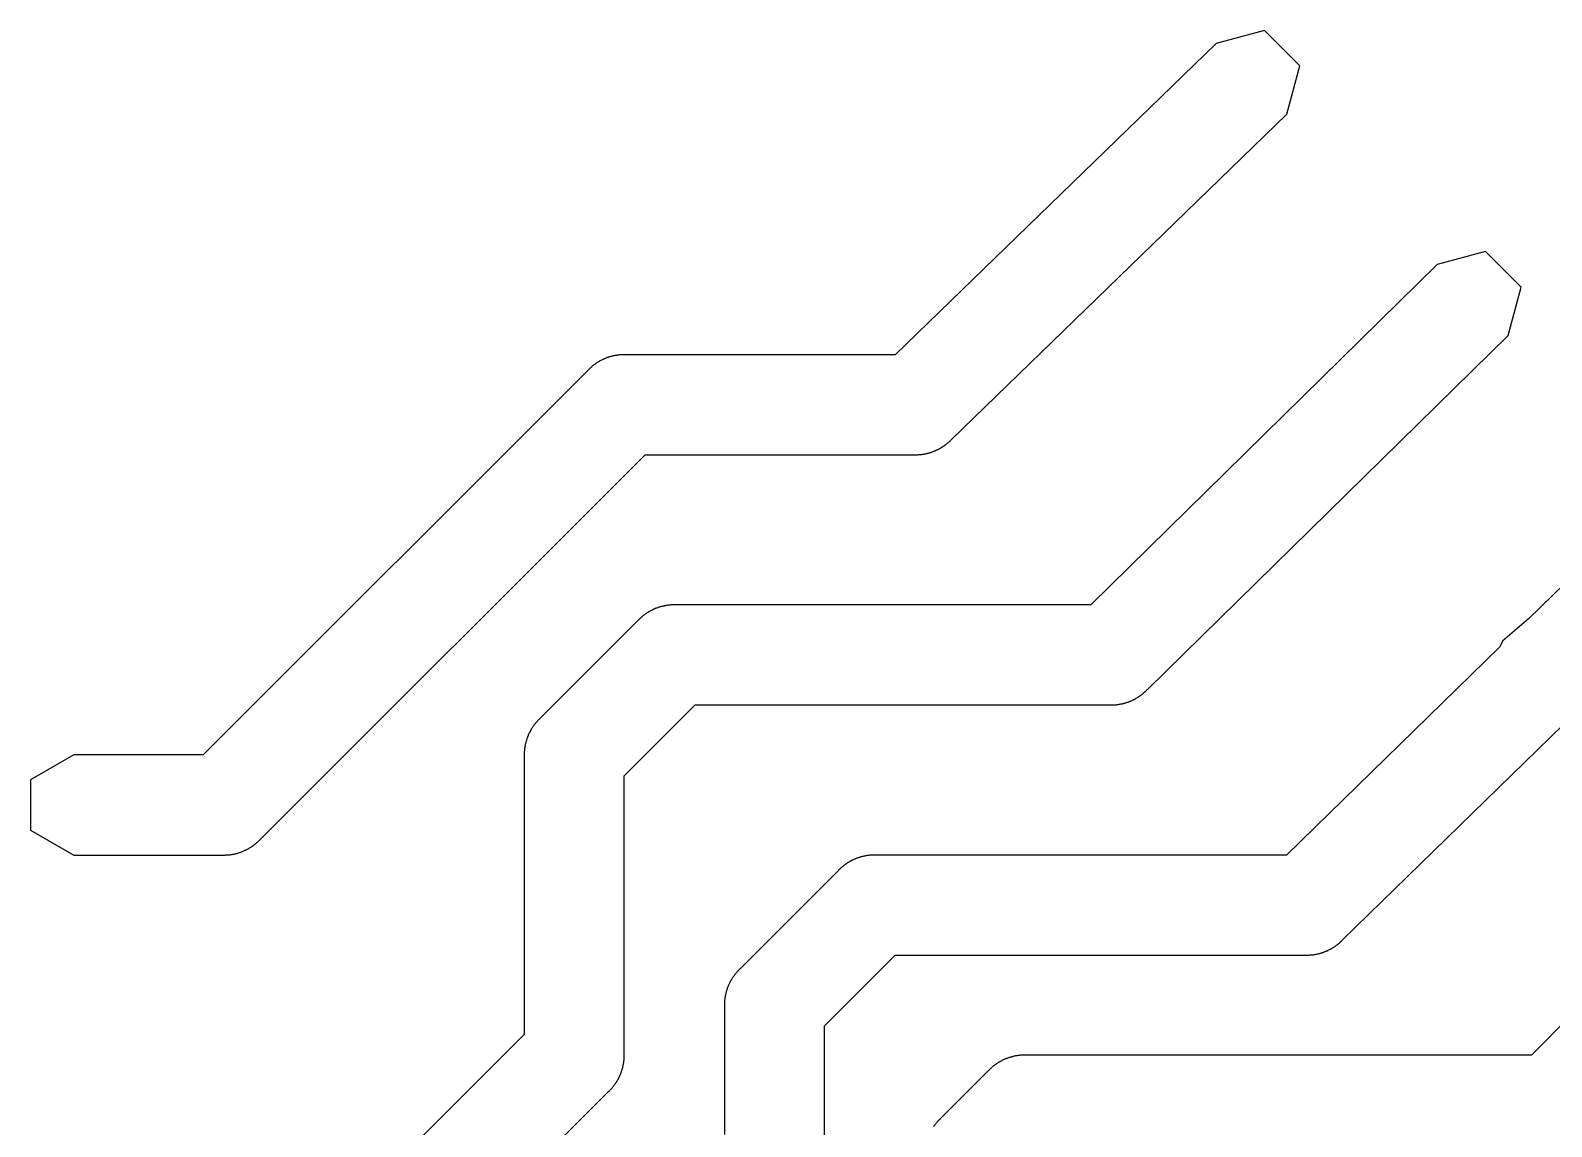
# Model space of a CAD drawing. Extents: x -11.9 to 11.9, y -22 to 22.
# Drawn here: x -7.73 to -3.87, y -5.896 to -3.114 of the extents above; entities that cross this region are included whole.
import ezdxf

# ---------------------------------------------------------------- set-up
doc = ezdxf.new("R2010")
doc.units = 0
doc.layers.add('TOP_-_WELDED', color=7, linetype='CONTINUOUS')

msp = doc.modelspace()

# ---------------------------------------------------------------- linework, layer by layer
at = {"layer": 'TOP_-_WELDED', "color": 12}
msp.add_lwpolyline([(-7.62, -5.207), (-7.2429, -5.207), (-7.2408, -5.207), (-7.239, -5.207), (-7.2387, -5.207), (-7.2369, -5.207), (-7.2367, -5.207), (-7.2348, -5.2069), (-7.2346, -5.2069), (-7.2326, -5.2068), (-7.2325, -5.2068), (-7.2305, -5.2067), (-7.2284, -5.2066), (-7.2263, -5.2064), (-7.2243, -5.2062), (-7.2242, -5.2061), (-7.2222, -5.2059), (-7.2202, -5.2056), (-7.2201, -5.2056), (-7.2182, -5.2053), (-7.218, -5.2053), (-7.2162, -5.2049), (-7.216, -5.2049), (-7.2141, -5.2045), (-7.2139, -5.2045), (-7.2121, -5.2041), (-7.2119, -5.2041), (-7.2101, -5.2037), (-7.2099, -5.2036), (-7.2081, -5.2032), (-7.2079, -5.2031), (-7.2061, -5.2027), (-7.2059, -5.2026), (-7.2041, -5.2021), (-7.2039, -5.202), (-7.2022, -5.2015), (-7.2019, -5.2015), (-7.2002, -5.2009), (-7.1999, -5.2008), (-7.1983, -5.2003), (-7.1979, -5.2002), (-7.1963, -5.1996), (-7.196, -5.1995), (-7.1944, -5.1989), (-7.1941, -5.1988), (-7.1925, -5.1982), (-7.1921, -5.198), (-7.1906, -5.1974), (-7.1902, -5.1973), (-7.1887, -5.1966), (-7.1883, -5.1965), (-7.1868, -5.1958), (-7.1865, -5.1956), (-7.1849, -5.1949), (-7.1846, -5.1948), (-7.183, -5.194), (-7.1827, -5.1939), (-7.1812, -5.1931), (-7.1809, -5.1929), (-7.1794, -5.1921), (-7.1791, -5.192), (-7.1775, -5.1911), (-7.1773, -5.191), (-7.1757, -5.1901), (-7.1755, -5.19), (-7.174, -5.1891), (-7.1737, -5.1889), (-7.1722, -5.188), (-7.172, -5.1879), (-7.1704, -5.1869), (-7.1702, -5.1868), (-7.1687, -5.1858), (-7.1685, -5.1856), (-7.167, -5.1846), (-7.1668, -5.1845), (-7.1652, -5.1834), (-7.1651, -5.1833), (-7.1636, -5.1822), (-7.1635, -5.1821), (-7.1619, -5.1809), (-7.1618, -5.1809), (-7.1602, -5.1796), (-7.1586, -5.1783), (-7.157, -5.177), (-7.1554, -5.1756), (-7.1539, -5.1743), (-7.1538, -5.1742), (-7.1524, -5.1729), (-7.1523, -5.1728), (-7.1509, -5.1715), (-7.1507, -5.1713), (-7.1494, -5.17), (-7.1492, -5.1698), (-7.1479, -5.1685), (-7.1465, -5.167), (-6.1704, -4.191), (-5.4877, -4.191), (-5.4856, -4.191), (-5.4838, -4.191), (-5.4835, -4.191), (-5.4817, -4.191), (-5.4815, -4.191), (-5.4796, -4.1909), (-5.4794, -4.1909), (-5.4774, -4.1908), (-5.4773, -4.1908), (-5.4753, -4.1907), (-5.4732, -4.1906), (-5.4711, -4.1904), (-5.4691, -4.1902), (-5.469, -4.1901), (-5.467, -4.1899), (-5.465, -4.1896), (-5.4649, -4.1896), (-5.463, -4.1893), (-5.4628, -4.1893), (-5.461, -4.1889), (-5.4608, -4.1889), (-5.4589, -4.1885), (-5.4587, -4.1885), (-5.4569, -4.1881), (-5.4567, -4.1881), (-5.4549, -4.1877), (-5.4547, -4.1876), (-5.4529, -4.1872), (-5.4527, -4.1871), (-5.4509, -4.1867), (-5.4507, -4.1866), (-5.4489, -4.1861), (-5.4487, -4.186), (-5.447, -4.1855), (-5.4467, -4.1855), (-5.445, -4.1849), (-5.4447, -4.1848), (-5.4431, -4.1843), (-5.4427, -4.1842), (-5.4411, -4.1836), (-5.4408, -4.1835), (-5.4392, -4.1829), (-5.4389, -4.1828), (-5.4373, -4.1822), (-5.4369, -4.182), (-5.4354, -4.1814), (-5.435, -4.1813), (-5.4335, -4.1806), (-5.4331, -4.1805), (-5.4316, -4.1798), (-5.4313, -4.1796), (-5.4297, -4.1789), (-5.4294, -4.1788), (-5.4278, -4.178), (-5.4275, -4.1779), (-5.426, -4.1771), (-5.4257, -4.1769), (-5.4242, -4.1761), (-5.4239, -4.176), (-5.4223, -4.1751), (-5.4221, -4.175), (-5.4205, -4.1741), (-5.4203, -4.174), (-5.4188, -4.1731), (-5.4185, -4.1729), (-5.417, -4.172), (-5.4168, -4.1719), (-5.4152, -4.1709), (-5.415, -4.1708), (-5.4135, -4.1698), (-5.4133, -4.1696), (-5.4118, -4.1686), (-5.4116, -4.1685), (-5.41, -4.1674), (-5.4099, -4.1673), (-5.4084, -4.1662), (-5.4083, -4.1661), (-5.4067, -4.1649), (-5.4066, -4.1649), (-5.405, -4.1636), (-5.4034, -4.1623), (-5.4018, -4.161), (-5.4002, -4.1596), (-5.3987, -4.1583), (-5.3986, -4.1582), (-5.3972, -4.1569), (-5.3971, -4.1568), (-5.3957, -4.1555), (-5.3955, -4.1553), (-5.3942, -4.154), (-5.394, -4.1538), (-5.3927, -4.1525), (-4.5418, -3.3264), (-4.5089, -3.2037), (-4.5987, -3.1139), (-4.7214, -3.1468), (-5.5353, -3.937), (-6.2191, -3.937), (-6.2212, -3.937), (-6.223, -3.937), (-6.2233, -3.937), (-6.2251, -3.937), (-6.2253, -3.937), (-6.2272, -3.9371), (-6.2274, -3.9371), (-6.2294, -3.9372), (-6.2295, -3.9372), (-6.2315, -3.9373), (-6.2336, -3.9374), (-6.2357, -3.9376), (-6.2377, -3.9378), (-6.2378, -3.9379), (-6.2398, -3.9381), (-6.2418, -3.9384), (-6.2419, -3.9384), (-6.2438, -3.9387), (-6.244, -3.9387), (-6.2458, -3.9391), (-6.246, -3.9391), (-6.2479, -3.9395), (-6.2481, -3.9395), (-6.2499, -3.9399), (-6.2501, -3.9399), (-6.2519, -3.9403), (-6.2521, -3.9404), (-6.2539, -3.9408), (-6.2541, -3.9409), (-6.2559, -3.9413), (-6.2561, -3.9414), (-6.2579, -3.9419), (-6.2581, -3.942), (-6.2598, -3.9425), (-6.2601, -3.9425), (-6.2618, -3.9431), (-6.2621, -3.9432), (-6.2637, -3.9437), (-6.2641, -3.9438), (-6.2657, -3.9444), (-6.266, -3.9445), (-6.2676, -3.9451), (-6.2679, -3.9452), (-6.2695, -3.9458), (-6.2699, -3.946), (-6.2714, -3.9466), (-6.2718, -3.9467), (-6.2733, -3.9474), (-6.2737, -3.9475), (-6.2752, -3.9482), (-6.2755, -3.9484), (-6.2771, -3.9491), (-6.2774, -3.9492), (-6.279, -3.95), (-6.2793, -3.9501), (-6.2808, -3.9509), (-6.2811, -3.9511), (-6.2826, -3.9519), (-6.2829, -3.952), (-6.2845, -3.9529), (-6.2847, -3.953), (-6.2863, -3.9539), (-6.2865, -3.954), (-6.288, -3.9549), (-6.2883, -3.9551), (-6.2898, -3.956), (-6.29, -3.9561), (-6.2916, -3.9571), (-6.2918, -3.9572), (-6.2933, -3.9582), (-6.2935, -3.9584), (-6.295, -3.9594), (-6.2952, -3.9595), (-6.2968, -3.9606), (-6.2969, -3.9607), (-6.2984, -3.9618), (-6.2985, -3.9619), (-6.3001, -3.9631), (-6.3002, -3.9631), (-6.3018, -3.9644), (-6.3034, -3.9657), (-6.305, -3.967), (-6.3066, -3.9684), (-6.3081, -3.9697), (-6.3082, -3.9698), (-6.3096, -3.9711), (-6.3097, -3.9712), (-6.3111, -3.9725), (-6.3113, -3.9727), (-6.3126, -3.974), (-6.3128, -3.9742), (-6.3141, -3.9755), (-6.3155, -3.977), (-7.2916, -4.953), (-7.62, -4.953), (-7.73, -5.0165), (-7.73, -5.1435), (-7.62, -5.207)], close=True, dxfattribs=at)
for points in [[(-7.493, -7.0376), (-6.263, -5.8075), (-6.2615, -5.8061), (-6.2602, -5.8048), (-6.26, -5.8046), (-6.2587, -5.8033), (-6.2585, -5.8031), (-6.2572, -5.8017), (-6.2571, -5.8016), (-6.2558, -5.8002), (-6.2557, -5.8001), (-6.2544, -5.7986), (-6.253, -5.797), (-6.2517, -5.7954), (-6.2504, -5.7938), (-6.2491, -5.7922), (-6.2491, -5.7921), (-6.2479, -5.7905), (-6.2478, -5.7904), (-6.2467, -5.7889), (-6.2466, -5.7888), (-6.2455, -5.7872), (-6.2454, -5.787), (-6.2444, -5.7855), (-6.2442, -5.7853), (-6.2432, -5.7838), (-6.2431, -5.7836), (-6.2421, -5.782), (-6.242, -5.7818), (-6.2411, -5.7803), (-6.2409, -5.78), (-6.24, -5.7785), (-6.2399, -5.7783), (-6.239, -5.7767), (-6.2389, -5.7765), (-6.238, -5.7749), (-6.2379, -5.7746), (-6.2371, -5.7731), (-6.2369, -5.7728), (-6.2361, -5.7713), (-6.236, -5.771), (-6.2352, -5.7694), (-6.2351, -5.7691), (-6.2344, -5.7675), (-6.2342, -5.7672), (-6.2335, -5.7657), (-6.2334, -5.7653), (-6.2327, -5.7638), (-6.2326, -5.7634), (-6.232, -5.7619), (-6.2318, -5.7615), (-6.2312, -5.7599), (-6.2311, -5.7596), (-6.2305, -5.758), (-6.2304, -5.7577), (-6.2298, -5.7561), (-6.2297, -5.7557), (-6.2292, -5.7541), (-6.2291, -5.7538), (-6.2285, -5.7521), (-6.2285, -5.7518), (-6.228, -5.7501), (-6.2279, -5.7499), (-6.2274, -5.7481), (-6.2273, -5.7479), (-6.2269, -5.7461), (-6.2268, -5.7459), (-6.2264, -5.7441), (-6.2263, -5.7439), (-6.2259, -5.7421), (-6.2259, -5.7419), (-6.2255, -5.7401), (-6.2255, -5.7399), (-6.2251, -5.738), (-6.2251, -5.7378), (-6.2247, -5.736), (-6.2247, -5.7358), (-6.2244, -5.7339), (-6.2244, -5.7338), (-6.2241, -5.7318), (-6.2239, -5.7298), (-6.2238, -5.7297), (-6.2236, -5.7277), (-6.2234, -5.7256), (-6.2233, -5.7235), (-6.2232, -5.7215), (-6.2232, -5.7214), (-6.2231, -5.7194), (-6.2231, -5.7192), (-6.223, -5.7173), (-6.223, -5.7171), (-6.223, -5.7153), (-6.223, -5.715), (-6.223, -5.7132), (-6.223, -5.7111), (-6.223, -5.0056), (-6.0434, -4.826), (-4.9915, -4.826), (-4.9913, -4.826), (-4.9895, -4.826), (-4.9892, -4.826), (-4.9874, -4.826), (-4.9871, -4.826), (-4.9853, -4.826), (-4.9851, -4.826), (-4.9833, -4.826), (-4.9832, -4.8259), (-4.983, -4.8259), (-4.9812, -4.8259), (-4.981, -4.8258), (-4.9809, -4.8258), (-4.9792, -4.8258), (-4.9789, -4.8257), (-4.9771, -4.8256), (-4.9768, -4.8256), (-4.9751, -4.8254), (-4.9747, -4.8254), (-4.973, -4.8252), (-4.9727, -4.8252), (-4.9726, -4.8251), (-4.971, -4.825), (-4.9706, -4.8249), (-4.969, -4.8247), (-4.9686, -4.8246), (-4.9685, -4.8246), (-4.9669, -4.8244), (-4.9666, -4.8243), (-4.9664, -4.8243), (-4.9649, -4.824), (-4.9646, -4.8239), (-4.9644, -4.8239), (-4.9629, -4.8236), (-4.9625, -4.8235), (-4.9624, -4.8235), (-4.9623, -4.8235), (-4.9608, -4.8232), (-4.9605, -4.8231), (-4.9603, -4.8231), (-4.9588, -4.8228), (-4.9585, -4.8227), (-4.9583, -4.8226), (-4.9568, -4.8223), (-4.9565, -4.8222), (-4.9563, -4.8221), (-4.9548, -4.8218), (-4.9545, -4.8217), (-4.9543, -4.8216), (-4.9528, -4.8212), (-4.9525, -4.8211), (-4.9523, -4.821), (-4.9508, -4.8206), (-4.9506, -4.8205), (-4.9505, -4.8205), (-4.9503, -4.8205), (-4.9488, -4.82), (-4.9486, -4.8199), (-4.9483, -4.8198), (-4.9468, -4.8194), (-4.9467, -4.8193), (-4.9463, -4.8192), (-4.9449, -4.8187), (-4.9447, -4.8186), (-4.9444, -4.8185), (-4.9429, -4.818), (-4.9428, -4.8179), (-4.9425, -4.8178), (-4.941, -4.8172), (-4.9409, -4.8172), (-4.9405, -4.817), (-4.939, -4.8164), (-4.9386, -4.8163), (-4.9371, -4.8156), (-4.9367, -4.8155), (-4.9352, -4.8148), (-4.9352, -4.8148), (-4.9333, -4.8139), (-4.933, -4.8138), (-4.9314, -4.813), (-4.9311, -4.8129), (-4.9296, -4.8121), (-4.9293, -4.8119), (-4.9278, -4.8111), (-4.9275, -4.811), (-4.9259, -4.8101), (-4.9257, -4.81), (-4.9239, -4.809), (-4.9224, -4.8081), (-4.9221, -4.8079), (-4.9206, -4.807), (-4.9204, -4.8069), (-4.9203, -4.8068), (-4.9188, -4.8059), (-4.9186, -4.8058), (-4.9185, -4.8057), (-4.9171, -4.8048), (-4.917, -4.8047), (-4.9169, -4.8046), (-4.9167, -4.8045), (-4.9154, -4.8036), (-4.9152, -4.8035), (-4.915, -4.8033), (-4.9136, -4.8024), (-4.9135, -4.8023), (-4.9133, -4.8021), (-4.912, -4.8012), (-4.9119, -4.8011), (-4.9116, -4.8009), (-4.9103, -4.7999), (-4.9102, -4.7999), (-4.9099, -4.7996), (-4.9086, -4.7986), (-4.9082, -4.7983), (-4.907, -4.7973), (-4.9066, -4.797), (-4.9054, -4.796), (-4.905, -4.7957), (-4.9038, -4.7946), (-4.9034, -4.7943), (-4.9023, -4.7933), (-4.9022, -4.7932), (-4.9019, -4.7929), (-4.9008, -4.7919), (-4.9007, -4.7918), (-4.9004, -4.7915), (-4.8993, -4.7905), (-4.8991, -4.7903), (-4.8989, -4.7901), (-4.8978, -4.789), (-4.8976, -4.7888), (-4.8974, -4.7886), (-4.8963, -4.7875), (-4.8959, -4.7871), (-4.8945, -4.7856), (-3.9802, -3.8879), (-3.9473, -3.7652), (-4.0371, -3.6754), (-4.1598, -3.7083), (-5.0393, -4.572), (-6.0921, -4.572), (-6.0942, -4.572), (-6.096, -4.572), (-6.0963, -4.572), (-6.0981, -4.572), (-6.0983, -4.572), (-6.1002, -4.5721), (-6.1004, -4.5721), (-6.1024, -4.5722), (-6.1025, -4.5722), (-6.1045, -4.5723), (-6.1066, -4.5724), (-6.1087, -4.5726), (-6.1107, -4.5728), (-6.1108, -4.5729), (-6.1128, -4.5731), (-6.1148, -4.5734), (-6.1149, -4.5734), (-6.1168, -4.5737), (-6.117, -4.5737), (-6.1188, -4.5741), (-6.119, -4.5741), (-6.1209, -4.5745), (-6.1211, -4.5745), (-6.1229, -4.5749), (-6.1231, -4.5749), (-6.1249, -4.5753), (-6.1251, -4.5754), (-6.1269, -4.5758), (-6.1271, -4.5759), (-6.1289, -4.5763), (-6.1291, -4.5764), (-6.1309, -4.5769), (-6.1311, -4.577), (-6.1328, -4.5775), (-6.1331, -4.5775), (-6.1348, -4.5781), (-6.1351, -4.5782), (-6.1367, -4.5787), (-6.1371, -4.5788), (-6.1387, -4.5794), (-6.139, -4.5795), (-6.1406, -4.5801), (-6.1409, -4.5802), (-6.1425, -4.5808), (-6.1429, -4.581), (-6.1444, -4.5816), (-6.1448, -4.5817), (-6.1463, -4.5824), (-6.1467, -4.5825), (-6.1482, -4.5832), (-6.1485, -4.5834), (-6.1501, -4.5841), (-6.1504, -4.5842), (-6.152, -4.585), (-6.1523, -4.5851), (-6.1538, -4.5859), (-6.1541, -4.5861), (-6.1556, -4.5869), (-6.1559, -4.587), (-6.1575, -4.5879), (-6.1577, -4.588), (-6.1593, -4.5889), (-6.1595, -4.589), (-6.161, -4.5899), (-6.1613, -4.5901), (-6.1628, -4.591), (-6.163, -4.5911), (-6.1646, -4.5921), (-6.1648, -4.5922), (-6.1663, -4.5932), (-6.1665, -4.5934), (-6.168, -4.5944), (-6.1682, -4.5945), (-6.1698, -4.5956), (-6.1699, -4.5957), (-6.1714, -4.5968), (-6.1715, -4.5969), (-6.1731, -4.5981), (-6.1732, -4.5981), (-6.1748, -4.5994), (-6.1764, -4.6007), (-6.178, -4.602), (-6.1796, -4.6034), (-6.1811, -4.6047), (-6.1812, -4.6048), (-6.1826, -4.6061), (-6.1827, -4.6062), (-6.1841, -4.6075), (-6.1843, -4.6077), (-6.1856, -4.609), (-6.1858, -4.6092), (-6.1871, -4.6105), (-6.1885, -4.612), (-6.437, -4.8605), (-6.4385, -4.8619), (-6.4398, -4.8632), (-6.44, -4.8634), (-6.4413, -4.8647), (-6.4415, -4.8649), (-6.4428, -4.8663), (-6.4429, -4.8664), (-6.4442, -4.8678), (-6.4443, -4.8679), (-6.4456, -4.8694), (-6.447, -4.871), (-6.4483, -4.8726), (-6.4496, -4.8742), (-6.4509, -4.8758), (-6.4509, -4.8759), (-6.4521, -4.8775), (-6.4522, -4.8776), (-6.4533, -4.8791), (-6.4534, -4.8792), (-6.4545, -4.8808), (-6.4546, -4.881), (-6.4556, -4.8825), (-6.4558, -4.8827), (-6.4568, -4.8842), (-6.4569, -4.8844), (-6.4579, -4.886), (-6.458, -4.8862), (-6.4589, -4.8877), (-6.4591, -4.888), (-6.46, -4.8895), (-6.4601, -4.8897), (-6.461, -4.8913), (-6.4611, -4.8915), (-6.462, -4.8931), (-6.4621, -4.8934), (-6.4629, -4.8949), (-6.4631, -4.8952), (-6.4639, -4.8967), (-6.464, -4.897), (-6.4648, -4.8986), (-6.4649, -4.8989), (-6.4656, -4.9005), (-6.4658, -4.9008), (-6.4665, -4.9023), (-6.4666, -4.9027), (-6.4673, -4.9042), (-6.4674, -4.9046), (-6.468, -4.9061), (-6.4682, -4.9065), (-6.4688, -4.9081), (-6.4689, -4.9084), (-6.4695, -4.91), (-6.4696, -4.9103), (-6.4702, -4.9119), (-6.4703, -4.9123), (-6.4708, -4.9139), (-6.4709, -4.9142), (-6.4715, -4.9159), (-6.4715, -4.9162), (-6.472, -4.9179), (-6.4721, -4.9181), (-6.4726, -4.9199), (-6.4727, -4.9201), (-6.4731, -4.9219), (-6.4732, -4.9221), (-6.4736, -4.9239), (-6.4737, -4.9241), (-6.4741, -4.9259), (-6.4741, -4.9261), (-6.4745, -4.9279), (-6.4745, -4.9281), (-6.4749, -4.93), (-6.4749, -4.9302), (-6.4753, -4.932), (-6.4753, -4.9322), (-6.4756, -4.9341), (-6.4756, -4.9342), (-6.4759, -4.9362), (-6.4761, -4.9382), (-6.4762, -4.9383), (-6.4764, -4.9403), (-6.4766, -4.9424), (-6.4767, -4.9445), (-6.4768, -4.9465), (-6.4768, -4.9466), (-6.4769, -4.9486), (-6.4769, -4.9488), (-6.477, -4.9507), (-6.477, -4.9509), (-6.477, -4.9527), (-6.477, -4.953), (-6.477, -4.9548), (-6.477, -4.9569), (-6.477, -5.6624), (-7.707, -6.8925)], [(-3.5901, -4.2781), (-3.9282, -4.6078), (-3.9282, -4.6078), (-3.9939, -4.6633), (-4.0017, -4.6795), (-4.5427, -5.207), (-5.5841, -5.207), (-5.5862, -5.207), (-5.588, -5.207), (-5.5883, -5.207), (-5.5901, -5.207), (-5.5903, -5.207), (-5.5922, -5.2071), (-5.5924, -5.2071), (-5.5944, -5.2072), (-5.5945, -5.2072), (-5.5965, -5.2073), (-5.5986, -5.2074), (-5.6007, -5.2076), (-5.6027, -5.2078), (-5.6028, -5.2079), (-5.6048, -5.2081), (-5.6068, -5.2084), (-5.6069, -5.2084), (-5.6088, -5.2087), (-5.609, -5.2087), (-5.6108, -5.2091), (-5.611, -5.2091), (-5.6129, -5.2095), (-5.6131, -5.2095), (-5.6149, -5.2099), (-5.6151, -5.2099), (-5.6169, -5.2103), (-5.6171, -5.2104), (-5.6189, -5.2108), (-5.6191, -5.2109), (-5.6209, -5.2113), (-5.6211, -5.2114), (-5.6229, -5.2119), (-5.6231, -5.212), (-5.6248, -5.2125), (-5.6251, -5.2125), (-5.6268, -5.2131), (-5.6271, -5.2132), (-5.6287, -5.2137), (-5.6291, -5.2138), (-5.6307, -5.2144), (-5.631, -5.2145), (-5.6326, -5.2151), (-5.6329, -5.2152), (-5.6345, -5.2158), (-5.6349, -5.216), (-5.6364, -5.2166), (-5.6368, -5.2167), (-5.6383, -5.2174), (-5.6387, -5.2175), (-5.6402, -5.2182), (-5.6405, -5.2184), (-5.6421, -5.2191), (-5.6424, -5.2192), (-5.644, -5.22), (-5.6443, -5.2201), (-5.6458, -5.2209), (-5.6461, -5.2211), (-5.6476, -5.2219), (-5.6479, -5.222), (-5.6495, -5.2229), (-5.6497, -5.223), (-5.6513, -5.2239), (-5.6515, -5.224), (-5.653, -5.2249), (-5.6533, -5.2251), (-5.6548, -5.226), (-5.655, -5.2261), (-5.6566, -5.2271), (-5.6568, -5.2272), (-5.6583, -5.2282), (-5.6585, -5.2284), (-5.66, -5.2294), (-5.6602, -5.2295), (-5.6618, -5.2306), (-5.6619, -5.2307), (-5.6634, -5.2318), (-5.6635, -5.2319), (-5.6651, -5.2331), (-5.6652, -5.2331), (-5.6668, -5.2344), (-5.6684, -5.2357), (-5.67, -5.237), (-5.6716, -5.2384), (-5.6731, -5.2397), (-5.6732, -5.2398), (-5.6746, -5.2411), (-5.6747, -5.2412), (-5.6761, -5.2425), (-5.6763, -5.2427), (-5.6776, -5.244), (-5.6778, -5.2442), (-5.6791, -5.2455), (-5.6805, -5.247), (-5.929, -5.4955), (-5.9305, -5.4969), (-5.9318, -5.4982), (-5.932, -5.4984), (-5.9333, -5.4997), (-5.9335, -5.4999), (-5.9348, -5.5013), (-5.9349, -5.5014), (-5.9362, -5.5028), (-5.9363, -5.5029), (-5.9376, -5.5044), (-5.939, -5.506), (-5.9403, -5.5076), (-5.9416, -5.5092), (-5.9429, -5.5108), (-5.9429, -5.5109), (-5.9441, -5.5125), (-5.9442, -5.5126), (-5.9453, -5.5141), (-5.9454, -5.5142), (-5.9465, -5.5158), (-5.9466, -5.516), (-5.9476, -5.5175), (-5.9478, -5.5177), (-5.9488, -5.5192), (-5.9489, -5.5194), (-5.9499, -5.521), (-5.95, -5.5212), (-5.9509, -5.5227), (-5.9511, -5.523), (-5.952, -5.5245), (-5.9521, -5.5247), (-5.953, -5.5263), (-5.9531, -5.5265), (-5.954, -5.5281), (-5.9541, -5.5284), (-5.9549, -5.5299), (-5.9551, -5.5302), (-5.9559, -5.5317), (-5.956, -5.532), (-5.9568, -5.5336), (-5.9569, -5.5339), (-5.9576, -5.5355), (-5.9578, -5.5358), (-5.9585, -5.5373), (-5.9586, -5.5377), (-5.9593, -5.5392), (-5.9594, -5.5396), (-5.96, -5.5411), (-5.9602, -5.5415), (-5.9608, -5.5431), (-5.9609, -5.5434), (-5.9615, -5.545), (-5.9616, -5.5453), (-5.9622, -5.5469), (-5.9623, -5.5473), (-5.9628, -5.5489), (-5.9629, -5.5492), (-5.9635, -5.5509), (-5.9635, -5.5512), (-5.964, -5.5529), (-5.9641, -5.5531), (-5.9646, -5.5549), (-5.9647, -5.5551), (-5.9651, -5.5569), (-5.9652, -5.5571), (-5.9656, -5.5589), (-5.9657, -5.5591), (-5.9661, -5.5609), (-5.9661, -5.5611), (-5.9665, -5.5629), (-5.9665, -5.5631), (-5.9669, -5.565), (-5.9669, -5.5652), (-5.9673, -5.567), (-5.9673, -5.5672), (-5.9676, -5.5691), (-5.9676, -5.5692), (-5.9679, -5.5712), (-5.9681, -5.5732), (-5.9682, -5.5733), (-5.9684, -5.5753), (-5.9686, -5.5774), (-5.9687, -5.5795), (-5.9688, -5.5815), (-5.9688, -5.5816), (-5.9689, -5.5836), (-5.9689, -5.5838), (-5.969, -5.5857), (-5.969, -5.5859), (-5.969, -5.5877), (-5.969, -5.588), (-5.969, -5.5898), (-5.969, -5.5919), (-5.969, -5.9164)], [(-5.715, -5.9651), (-5.715, -5.6406), (-5.5354, -5.461), (-4.495, -5.461), (-4.4929, -5.461), (-4.4911, -5.461), (-4.4908, -5.461), (-4.489, -5.461), (-4.4888, -5.461), (-4.4869, -5.4609), (-4.4867, -5.4609), (-4.4847, -5.4608), (-4.4846, -5.4608), (-4.4826, -5.4607), (-4.4805, -5.4606), (-4.4784, -5.4604), (-4.4764, -5.4602), (-4.4763, -5.4601), (-4.4743, -5.4599), (-4.4723, -5.4596), (-4.4722, -5.4596), (-4.4703, -5.4593), (-4.4701, -5.4593), (-4.4683, -5.4589), (-4.4681, -5.4589), (-4.4662, -5.4585), (-4.466, -5.4585), (-4.4642, -5.4581), (-4.464, -5.4581), (-4.4622, -5.4577), (-4.462, -5.4576), (-4.4602, -5.4572), (-4.46, -5.4571), (-4.4582, -5.4567), (-4.458, -5.4566), (-4.4562, -5.4561), (-4.456, -5.456), (-4.4543, -5.4555), (-4.454, -5.4555), (-4.4523, -5.4549), (-4.452, -5.4548), (-4.4504, -5.4543), (-4.45, -5.4542), (-4.4484, -5.4536), (-4.4481, -5.4535), (-4.4465, -5.4529), (-4.4462, -5.4528), (-4.4446, -5.4522), (-4.4442, -5.452), (-4.4427, -5.4514), (-4.4423, -5.4513), (-4.4408, -5.4506), (-4.4404, -5.4505), (-4.4389, -5.4498), (-4.4386, -5.4496), (-4.437, -5.4489), (-4.4367, -5.4488), (-4.4351, -5.448), (-4.4348, -5.4479), (-4.4333, -5.4471), (-4.433, -5.4469), (-4.4315, -5.4461), (-4.4312, -5.446), (-4.4296, -5.4451), (-4.4294, -5.445), (-4.4278, -5.4441), (-4.4276, -5.444), (-4.4261, -5.4431), (-4.4258, -5.4429), (-4.4243, -5.442), (-4.4241, -5.4419), (-4.4225, -5.4409), (-4.4223, -5.4408), (-4.4208, -5.4398), (-4.4206, -5.4396), (-4.4191, -5.4386), (-4.4189, -5.4385), (-4.4173, -5.4374), (-4.4172, -5.4373), (-4.4157, -5.4362), (-4.4156, -5.4361), (-4.414, -5.4349), (-4.4139, -5.4349), (-4.4123, -5.4336), (-4.4107, -5.4323), (-4.4091, -5.431), (-4.4075, -5.4296), (-4.406, -5.4283), (-4.4059, -5.4282), (-4.4045, -5.4269), (-4.4044, -5.4268), (-4.403, -5.4255), (-4.4028, -5.4253), (-4.4015, -5.424), (-4.4013, -5.4238), (-4.4, -5.4225), (-3.4105, -4.4577)], [(-3.0409, -4.8273), (-3.9206, -5.715), (-5.2031, -5.715), (-5.2052, -5.715), (-5.207, -5.715), (-5.2073, -5.715), (-5.2091, -5.715), (-5.2093, -5.715), (-5.2112, -5.7151), (-5.2114, -5.7151), (-5.2134, -5.7152), (-5.2135, -5.7152), (-5.2155, -5.7153), (-5.2176, -5.7154), (-5.2197, -5.7156), (-5.2217, -5.7158), (-5.2218, -5.7159), (-5.2238, -5.7161), (-5.2258, -5.7164), (-5.2259, -5.7164), (-5.2278, -5.7167), (-5.228, -5.7167), (-5.2298, -5.7171), (-5.23, -5.7171), (-5.2319, -5.7175), (-5.2321, -5.7175), (-5.2339, -5.7179), (-5.2341, -5.7179), (-5.2359, -5.7183), (-5.2361, -5.7184), (-5.2379, -5.7188), (-5.2381, -5.7189), (-5.2399, -5.7193), (-5.2401, -5.7194), (-5.2419, -5.7199), (-5.2421, -5.72), (-5.2438, -5.7205), (-5.2441, -5.7205), (-5.2458, -5.7211), (-5.2461, -5.7212), (-5.2477, -5.7217), (-5.2481, -5.7218), (-5.2497, -5.7224), (-5.25, -5.7225), (-5.2516, -5.7231), (-5.2519, -5.7232), (-5.2535, -5.7238), (-5.2539, -5.724), (-5.2554, -5.7246), (-5.2558, -5.7247), (-5.2573, -5.7254), (-5.2577, -5.7255), (-5.2592, -5.7262), (-5.2595, -5.7264), (-5.2611, -5.7271), (-5.2614, -5.7272), (-5.263, -5.728), (-5.2633, -5.7281), (-5.2648, -5.7289), (-5.2651, -5.7291), (-5.2666, -5.7299), (-5.2669, -5.73), (-5.2685, -5.7309), (-5.2687, -5.731), (-5.2703, -5.7319), (-5.2705, -5.732), (-5.272, -5.7329), (-5.2723, -5.7331), (-5.2738, -5.734), (-5.274, -5.7341), (-5.2756, -5.7351), (-5.2758, -5.7352), (-5.2773, -5.7362), (-5.2775, -5.7364), (-5.279, -5.7374), (-5.2792, -5.7375), (-5.2808, -5.7386), (-5.2809, -5.7387), (-5.2824, -5.7398), (-5.2825, -5.7399), (-5.2841, -5.7411), (-5.2842, -5.7411), (-5.2858, -5.7424), (-5.2874, -5.7437), (-5.289, -5.745), (-5.2906, -5.7464), (-5.2921, -5.7477), (-5.2922, -5.7478), (-5.2936, -5.7491), (-5.2937, -5.7492), (-5.2951, -5.7505), (-5.2953, -5.7507), (-5.2966, -5.752), (-5.2968, -5.7522), (-5.2981, -5.7535), (-5.2995, -5.755), (-5.421, -5.8765), (-5.4225, -5.8779), (-5.4238, -5.8792), (-5.424, -5.8794), (-5.4253, -5.8807), (-5.4255, -5.8809), (-5.4268, -5.8823), (-5.4269, -5.8824), (-5.4282, -5.8838), (-5.4283, -5.8839), (-5.4296, -5.8854), (-5.431, -5.887), (-5.4323, -5.8886), (-5.4336, -5.8902), (-5.4349, -5.8918), (-5.4349, -5.8919), (-5.4361, -5.8935), (-5.4362, -5.8936), (-5.4373, -5.8951), (-5.4374, -5.8952), (-5.4385, -5.8968)]]:
    msp.add_lwpolyline(points, dxfattribs=at)

doc.saveas('drawing.dxf')
